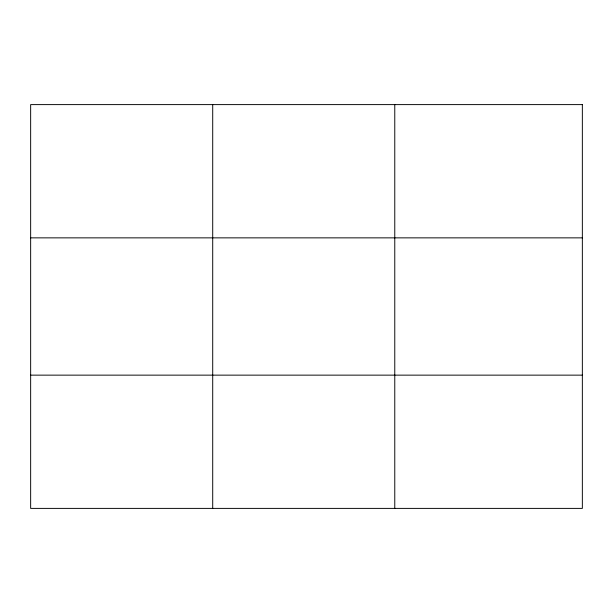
<?xml version="1.0" encoding="UTF-8"?>
<svg xmlns="http://www.w3.org/2000/svg" width="613" height="613" viewBox="0 0 613 613"><rect width="100%" height="100%" fill="white"/><g stroke="black" fill="none" stroke-linecap="round" stroke-linejoin="round"><path stroke-width="0.92" d="M212.711 104.608L212.711 508.392M394.772 104.608L394.772 508.392M30.65 237.859L582.35 237.859M30.65 375.141L582.35 375.141M582.35 104.608L582.35 508.392L30.65 508.392L30.65 104.608L582.35 104.608"/></g></svg>
